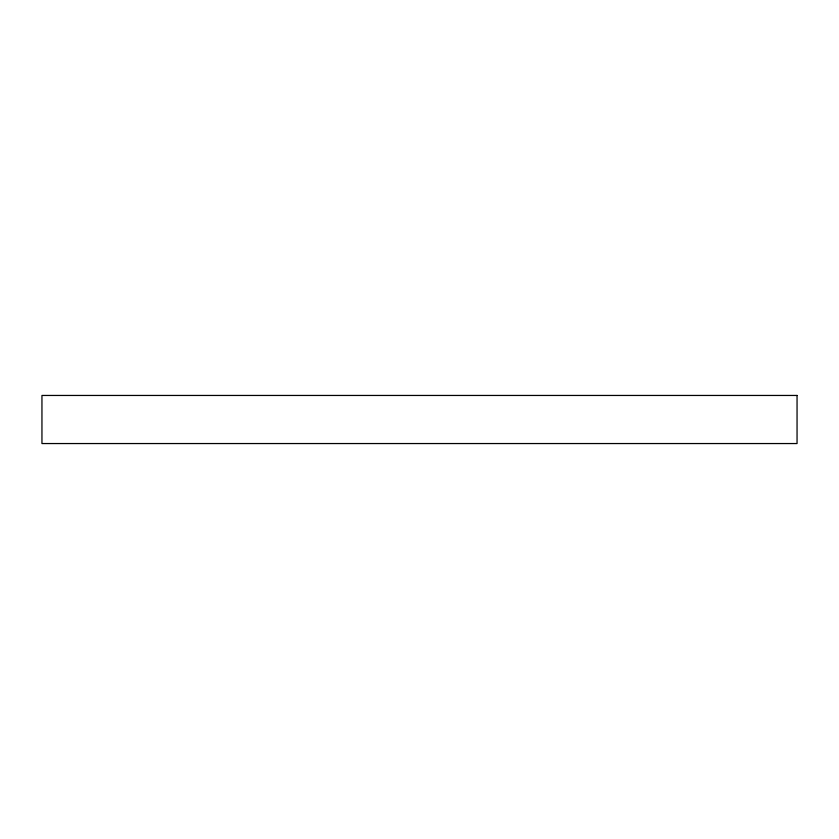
<?xml version="1.0" encoding="UTF-8"?>
<svg xmlns="http://www.w3.org/2000/svg" width="839" height="839" viewBox="0 0 839 839"><rect width="100%" height="100%" fill="white"/><g stroke="black" fill="none" stroke-linecap="round" stroke-linejoin="round"><path stroke-width="1.26" d="M797.05 395.452L41.95 395.452L41.95 443.548L797.05 443.548L797.05 395.452"/></g></svg>
